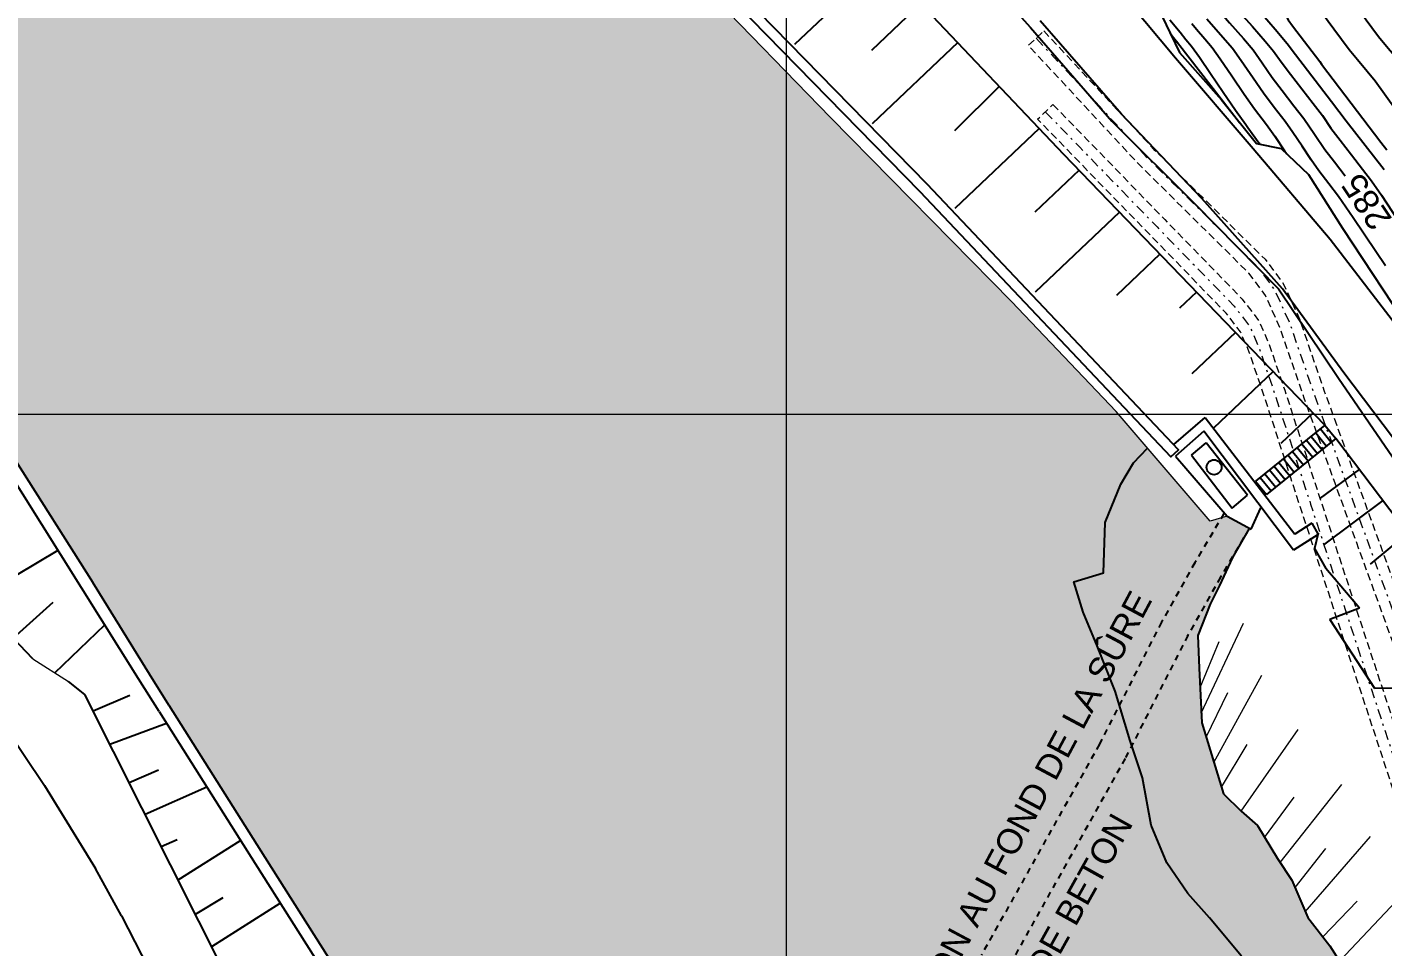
# Model space of a CAD drawing. Extents: x 62300 to 62842, y 108162 to 108784.
# Drawn here: x 62411.9 to 62480, y 108523.2 to 108569.5 of the extents above; entities that cross this region are included whole.
import ezdxf
from ezdxf.enums import TextEntityAlignment as Align

# ---------------------------------------------------------------- set-up
doc = ezdxf.new("R2010")
doc.units = 0
doc.header["$LTSCALE"] = 1.000002
doc.header["$MEASUREMENT"] = 0
for name, pattern in [('DASHED', [2.25, 2, -0.25]), ('DOT', [0.55, 0.3, -0.25]), ('TRATTEGGIATA2', [0.375, 0.25, -0.125]), ('TRATTOPUNTO2', [0.5, 0.25, -0.125, 0, -0.125])]:
    doc.linetypes.add(name, pattern=pattern)
for name, color, linetype in [('-GZ-Bord route', 7, 'Continuous'), ('Bâti', 7, 'Continuous'), ('colore lago', 131, 'Continuous'), ('coordinate', 2, 'Continuous'), ('curve livello 1m', 2, 'Continuous'), ('curve livello 5m', 7, 'Continuous'), ('GéoSEBESélec', 6, 'Continuous'), ('Limite fiume', 6, 'Continuous'), ('LIN025CO', 7, 'Continuous'), ('pendenze', 2, 'Continuous'), ('Per+Mod Surf', 7, 'Continuous'), ('SCALE', 2, 'Continuous'), ('Strade', 7, 'Continuous'), ('TalusHautBas', 7, 'Continuous'), ('TEXT035', 1, 'Continuous')]:
    doc.layers.add(name, color=color, linetype=linetype)
doc.layers.add('0_Col__Black_0.18', color=6, linetype='Continuous', lineweight=18)
doc.layers.add('0_Hatch', color=2, linetype='Continuous', lineweight=9)
doc.layers.add('Colori bordi', color=5, linetype='Continuous', plot=False)
doc.styles.add('ARIAL', font='arial.ttf')

# ---------------------------------------------------------------- blocks, each defined once
blk = doc.blocks.new('CIRCLE')
at = {"color": 0}
blk.add_circle((0, 0), 0.375, dxfattribs=at)
at = {"flags": 1}
for tag, p in [('POINTNUMBER', (0, 0)), ('COMMENT', (0, -1.25))]:
    blk.add_attdef(tag, p, '', height=1, dxfattribs=at)

msp = doc.modelspace()

# ---------------------------------------------------------------- hatches: boundary and pattern name
at = {"layer": '0_Hatch', "true_color": 0xf8991e}
h = msp.add_hatch(dxfattribs=at)
h.set_pattern_fill('ANGLE', color=30)
h.set_pattern_definition([(0, (0, 0), (0, 0.275), [0.2, -0.075]), (90, (0, 0), (-0.275, 2e-17), [0.2, -0.075])])
h.paths.add_polyline_path([(62483.297, 108515.684), (62482.032, 108517.097), (62480.797, 108518.624), (62479.381, 108520.094), (62478.303, 108521.736), (62477.321, 108523.279), (62476.207, 108524.706), (62475.417, 108526.585), (62474.691, 108527.672), (62473.682, 108529.326), (62472.861, 108530.056), (62471.982, 108530.92), (62470.881, 108534.491), (62470.759, 108537.242), (62470.68, 108538.889), (62471.308, 108540.459), (62471.782, 108541.391), (62472.425, 108542.8), (62473.267, 108544.257), (62472.168, 108544.884), (62471.307, 108544.63), (62468.158, 108548.302), (62467.459, 108547.562), (62466.818, 108546.48), (62466.033, 108544.564), (62465.943, 108542.034), (62464.463, 108541.58), (62464.922, 108540.056), (62465.635, 108538.368), (62466.526, 108536.084), (62467.294, 108533.586), (62467.904, 108531.734), (62468.335, 108529.356), (62469.135, 108527.456), (62470.188, 108525.91), (62471.267, 108524.698), (62472.873, 108522.774), (62474.189, 108520.808), (62475.889, 108518.535), (62477.975, 108515.927), (62480.167, 108513.315), (62482.457, 108510.57), (62484.555, 108507.662), (62486.92, 108504.999), (62489.135, 108502.419), (62490.622, 108500.479), (62491.827, 108498.973), (62493.129, 108497.806), (62494.48, 108496.495), (62496.19, 108495.56), (62497.731, 108495.16), (62499.247, 108494.765), (62500.926, 108494.352), (62502.672, 108493.881), (62504.595, 108493.435), (62506.229, 108492.99), (62508.5, 108492.315), (62510.226, 108491.698), (62512.018, 108490.794), (62513.477, 108490.005), (62515.152, 108489.294), (62513.59, 108490.987), (62513.852, 108495.246), (62509.448, 108501.151), (62508.982, 108501.068), (62506.616, 108500.849), (62505.254, 108500.524), (62503.455, 108500.237), (62501.638, 108500.05), (62499.811, 108499.923), (62498.418, 108499.75), (62497.259, 108500.191), (62496.031, 108500.762), (62495.132, 108501.512), (62493.506, 108503.289), (62492.119, 108504.715), (62490.787, 108506.486), (62489.29, 108508.763), (62487.365, 108510.725), (62486.104, 108512.363), (62484.545, 108514.141)])
at = {"layer": 'colore lago', "linetype": 'Continuous', "lineweight": 0}
msp.add_hatch(color=256, dxfattribs=at).paths.add_polyline_path([(62379.582, 108610.581), (62385.62, 108600.92), (62400.115, 108577.726), (62397.691, 108576.2), (62399.555, 108573.013), (62400.542, 108570.997), (62402.182, 108566.645), (62403.779, 108562.376), (62405.518, 108558.228), (62408.196, 108552.888), (62411.192, 108547.807), (62415.156, 108541.54), (62417.677, 108537.481), (62418.985, 108535.375), (62423.804, 108527.74), (62427.401, 108522.066), (62428.917, 108522.33), (62431.999, 108520.483), (62435.209, 108517.103), (62435.248, 108508.375), (62442.532, 108497.745), (62448.327, 108490.271), (62457.902, 108478.106), (62469.007, 108462.331), (62468.89, 108461.981), (62477.152, 108449.843), (62486.864, 108436.011), (62496.889, 108418.536), (62504.8, 108403.974), (62555.468, 108403.974), (62553.625, 108410.285), (62549.503, 108421.578), (62547.915, 108426.777), (62544.897, 108437.007), (62544.493, 108444.651), (62545.356, 108452.699), (62543.608, 108459.606), (62537.06, 108468.431), (62530.397, 108473.862), (62527.61, 108478.063), (62523.513, 108483.362), (62517.305, 108489.509), (62515.162, 108489.283), (62514.102, 108489.72), (62513.477, 108490.005), (62512.018, 108490.794), (62510.226, 108491.698), (62508.5, 108492.315), (62506.229, 108492.99), (62504.595, 108493.435), (62499.247, 108494.765), (62496.19, 108495.56), (62494.48, 108496.495), (62493.23, 108497.707), (62491.827, 108498.973), (62490.622, 108500.479), (62489.135, 108502.419), (62486.92, 108504.999), (62484.555, 108507.662), (62482.457, 108510.57), (62480.167, 108513.315), (62477.975, 108515.927), (62475.889, 108518.535), (62474.189, 108520.808), (62472.873, 108522.774), (62471.267, 108524.698), (62470.188, 108525.91), (62469.135, 108527.456), (62468.335, 108529.356), (62467.904, 108531.734), (62467.294, 108533.586), (62466.526, 108536.084), (62465.635, 108538.368), (62464.922, 108540.056), (62464.463, 108541.58), (62465.943, 108542.034), (62466.033, 108544.564), (62466.818, 108546.48), (62467.459, 108547.562), (62468.158, 108548.302), (62466.582, 108550.14), (62461.323, 108555.669), (62452.234, 108564.908), (62445.975, 108571.355), (62438.597, 108578.993), (62431.968, 108586.051), (62422.759, 108596.383), (62419.614, 108600.43), (62408.579, 108615.912), (62402.883, 108625.049), (62402.43, 108624.768), (62397.589, 108621.762), (62392.271, 108618.46)])

# ---------------------------------------------------------------- linework, layer by layer
at = {"layer": '-GZ-Bord route', "flags": 128}
for points in [[(62410.354, 108628.268), (62413.169, 108626.445), (62418.375, 108622.325), (62423.145, 108619.837), (62428.482, 108614.505), (62432.694, 108609.71), (62437.736, 108604.463), (62441.23, 108600.623), (62444.385, 108597.243), (62447.828, 108593.243), (62449.38, 108591.37), (62451.502, 108589.235), (62454.45, 108585.967), (62455.704, 108584.835), (62458.655, 108580.843), (62462.257, 108576.898), (62465.793, 108572.436), (62469.569, 108567.904), (62473.466, 108563.359), (62477.339, 108558.804), (62480.998, 108554.031)], [(62481.46, 108547.547), (62478.016, 108552.084), (62474.94, 108556.304), (62470.895, 108560.849), (62466.854, 108565.077), (62462.762, 108569.767)]]:
    msp.add_lwpolyline(points, dxfattribs=at)
at = {"layer": '0_Col__Black_0.18', "linetype": 'TRATTEGGIATA2', "ltscale": 1.5, "flags": 128}
for points, elevation in [([(62462.951, 108569.266), (62468.482, 108563.313), (62474.066, 108557.787), (62475.014, 108556.513), (62475.806, 108554.754), (62477.042, 108551.158), (62484.673, 108530.139), (62485.796, 108527.96), (62486.539, 108527.03), (62496.147, 108515.461), (62498.015, 108513.188), (62499.314, 108511.67), (62499.508, 108511.447), (62501.86, 108508.75), (62502.044, 108508.532), (62503.096, 108507.296), (62503.169, 108507.21), (62506.669, 108502.962), (62510.917, 108497.796), (62515.172, 108492.623), (62520.198, 108486.553), (62525.225, 108480.482), (62530.361, 108474.313), (62535.499, 108468.144), (62540.212, 108462.497), (62544.926, 108456.851), (62565.713, 108432.084), (62567.128, 108430.36), (62568.411, 108428.898), (62569.163, 108427.961), (62570.114, 108426.834), (62570.457, 108426.45), (62575.082, 108420.662), (62582.399, 108411.97), (62582.754, 108410.872), (62581.736, 108410.542), (62581.445, 108411.441), (62574.254, 108419.984), (62569.64, 108425.759), (62569.306, 108426.133), (62568.337, 108427.281), (62567.592, 108428.209), (62566.312, 108429.667), (62564.89, 108431.401), (62544.106, 108456.164), (62539.391, 108461.812), (62534.677, 108467.459), (62529.539, 108473.629), (62524.402, 108479.799), (62519.374, 108485.87), (62514.347, 108491.942), (62510.09, 108497.117), (62505.844, 108502.281), (62502.347, 108506.525), (62502.28, 108506.604), (62501.229, 108507.839), (62501.048, 108508.052), (62498.701, 108510.744), (62498.504, 108510.971), (62497.195, 108512.501), (62495.322, 108514.78), (62485.71, 108526.354), (62484.894, 108527.375), (62483.691, 108529.709), (62476.034, 108550.802), (62474.81, 108554.36), (62474.086, 108555.967), (62473.256, 108557.084), (62467.714, 108562.568), (62462.167, 108568.537)], 279.04), ([(62463.405, 108565.574), (62465.133, 108563.791), (62469.02, 108559.793), (62472.915, 108555.789), (62473.768, 108554.683), (62474.27, 108553.501), (62475.053, 108551.212), (62475.959, 108548.424), (62476.864, 108545.64), (62482.403, 108528.776), (62483.598, 108526.257), (62484.158, 108525.609), (62494.437, 108513.44), (62495.976, 108511.575), (62496.99, 108510.456), (62498.469, 108508.942), (62499.969, 108507.403), (62500.142, 108507.214), (62501.341, 108505.952), (62503.051, 108503.871), (62504.767, 108501.782), (62509.889, 108495.622), (62515.014, 108489.461), (62518.195, 108485.622), (62525.264, 108477.098), (62530.391, 108470.978), (62534.032, 108466.633), (62535.529, 108464.845), (62535.642, 108464.708), (62536.737, 108463.404), (62545.242, 108453.253), (62545.418, 108453.044), (62561.204, 108434.247), (62563.166, 108431.887), (62565.561, 108428.98), (62566.396, 108428.011), (62567.418, 108426.731), (62568.805, 108425.067), (62572.623, 108420.422), (62576.608, 108415.646), (62580.658, 108410.792), (62581.152, 108409.337), (62580.139, 108408.993), (62579.709, 108410.26), (62575.787, 108414.96), (62571.799, 108419.739), (62567.981, 108424.384), (62566.589, 108426.054), (62565.572, 108427.328), (62564.743, 108428.291), (62562.342, 108431.205), (62560.383, 108433.561), (62544.599, 108452.356), (62544.422, 108452.566), (62535.917, 108462.716), (62534.82, 108464.023), (62534.706, 108464.161), (62533.211, 108465.946), (62529.571, 108470.291), (62524.442, 108476.413), (62517.372, 108484.939), (62514.19, 108488.777), (62509.066, 108494.938), (62503.943, 108501.1), (62502.224, 108503.191), (62500.538, 108505.243), (62499.359, 108506.485), (62499.192, 108506.668), (62497.703, 108508.194), (62496.211, 108509.723), (62495.167, 108510.875), (62493.616, 108512.754), (62483.344, 108524.914), (62482.694, 108525.668), (62481.407, 108528.378), (62475.846, 108545.308), (62474.941, 108548.093), (62474.037, 108550.874), (62473.27, 108553.119), (62472.836, 108554.139), (62472.105, 108555.087), (62468.252, 108559.048), (62464.365, 108563.045), (62462.637, 108564.829)], 277.833)]:
    msp.add_lwpolyline(points, close=True, dxfattribs=dict(at, elevation=elevation))
at = {"layer": '0_Col__Black_0.18', "linetype": 'TRATTOPUNTO2', "ltscale": 2, "flags": 128}
for points, elevation in [([(62462.559, 108568.901), (62468.098, 108562.94), (62473.661, 108557.435), (62474.55, 108556.24), (62475.308, 108554.557), (62476.538, 108550.98), (62484.182, 108529.924), (62485.345, 108527.667), (62486.124, 108526.692), (62495.734, 108515.121), (62497.605, 108512.844), (62498.909, 108511.32), (62499.105, 108511.096), (62501.454, 108508.401), (62501.636, 108508.186), (62502.688, 108506.95), (62502.758, 108506.868), (62506.256, 108502.622), (62510.504, 108497.456), (62514.759, 108492.282), (62519.786, 108486.211), (62524.813, 108480.14), (62529.95, 108473.971), (62535.088, 108467.802), (62539.801, 108462.154), (62544.516, 108456.507), (62565.301, 108431.742), (62566.72, 108430.013), (62568.001, 108428.553), (62568.75, 108427.621), (62569.71, 108426.484), (62570.049, 108426.105), (62574.668, 108420.323), (62581.922, 108411.705), (62582.245, 108410.707)], 279.04), ([(62463.021, 108565.201), (62464.749, 108563.418), (62468.636, 108559.42), (62472.51, 108555.438), (62473.302, 108554.411), (62473.77, 108553.31), (62474.545, 108551.043), (62475.45, 108548.258), (62476.355, 108545.474), (62481.905, 108528.577), (62483.146, 108525.962), (62483.751, 108525.261), (62494.026, 108513.097), (62495.571, 108511.225), (62496.601, 108510.09), (62498.086, 108508.568), (62499.58, 108507.036), (62499.751, 108506.85), (62500.939, 108505.597), (62502.637, 108503.531), (62504.355, 108501.441), (62509.478, 108495.28), (62514.602, 108489.119), (62517.784, 108485.281), (62524.853, 108476.755), (62529.981, 108470.634), (62533.622, 108466.289), (62535.117, 108464.503), (62535.231, 108464.366), (62536.327, 108463.06), (62544.832, 108452.909), (62545.008, 108452.7), (62560.794, 108433.904), (62562.754, 108431.546), (62565.152, 108428.636), (62565.984, 108427.67), (62567.003, 108426.392), (62568.393, 108424.725), (62572.211, 108420.08), (62576.198, 108415.303), (62580.184, 108410.526), (62580.646, 108409.165)], 277.833)]:
    msp.add_lwpolyline(points, dxfattribs=dict(at, elevation=elevation))
at = {"layer": 'Bâti', "linetype": 'Continuous'}
for p, q in [((62469.472, 108548.481), (62471.052, 108549.835)), ((62471.052, 108549.835), (62475.564, 108543.98)), ((62470.994, 108549.143), (62469.558, 108547.9)), ((62475.5, 108543.172), (62470.994, 108549.143)), ((62477.075, 108549.448), (62473.592, 108546.639)), ((62477.075, 108549.448), (62477.623, 108548.777)), ((62470.366, 108547.939), (62471.098, 108548.562)), ((62473.178, 108545.93), (62471.102, 108548.566)), ((62477.619, 108548.774), (62474.136, 108545.965)), ((62411.192, 108547.807), (62415.156, 108541.54)), ((62469.558, 108547.9), (62472.168, 108544.884)), ((62470.366, 108547.939), (62472.411, 108545.277)), ((62417.463, 108536.711), (62410.691, 108547.511)), ((62472.411, 108545.277), (62473.178, 108545.93)), ((62473.367, 108544.22), (62473.855, 108545.291)), ((62472.168, 108544.884), (62473.367, 108544.22)), ((62476.411, 108544.521), (62475.564, 108543.98)), ((62476.411, 108544.521), (62476.733, 108543.956)), ((62476.733, 108543.956), (62475.5, 108543.172)), ((62418.012, 108536.942), (62415.156, 108541.54)), ((62418.985, 108535.375), (62418.012, 108536.942)), ((62418.495, 108535.065), (62417.463, 108536.711)), ((62418.495, 108535.065), (62423.314, 108527.43)), ((62418.985, 108535.375), (62423.804, 108527.74)), ((62423.314, 108527.429), (62427.19, 108521.315)), ((62423.804, 108527.74), (62427.989, 108521.138))]:
    msp.add_line(p, q, dxfattribs=at)
at = {"layer": 'Bâti', "linetype": 'DOT'}
for p, q in [((62471.995, 108545.009), (62470.535, 108542.537)), ((62473.267, 108544.257), (62471.807, 108541.785)), ((62470.535, 108542.537), (62468.861, 108539.553)), ((62471.824, 108541.814), (62470.15, 108538.83)), ((62468.861, 108539.553), (62465.739, 108533.423)), ((62470.179, 108538.882), (62467.057, 108532.752)), ((62465.739, 108533.423), (62459.812, 108522.821)), ((62467.031, 108532.701), (62461.104, 108522.099))]:
    msp.add_line(p, q, dxfattribs=at)
at = {"layer": 'Bâti', "linetype": 'Continuous', "flags": 128}
msp.add_lwpolyline([(62408.53, 108616.227), (62417.105, 108604.218), (62426.043, 108593.379), (62435.934, 108582.453), (62456.713, 108561.2), (62469.331, 108547.867), (62469.718, 108548.22), (62457.091, 108561.564), (62436.315, 108582.812), (62426.44, 108593.721), (62417.52, 108604.538), (62408.949, 108616.484), (62413.759, 108619.441)], dxfattribs=at)
at = {"layer": 'Colori bordi', "linetype": 'Continuous', "lineweight": 0, "flags": 128}
for points in [[(62494.043, 108521.362), (62486.495, 108527.481), (62482.972, 108532.63), (62482.017, 108536.249), (62479.567, 108536.234), (62477.321, 108539.69), (62478.815, 108540.254), (62477.114, 108542.25), (62476.542, 108543.256), (62476.712, 108543.943), (62475.5, 108543.172), (62473.872, 108545.329), (62473.367, 108544.22), (62472.168, 108544.884), (62471.307, 108544.63), (62466.582, 108550.14), (62461.323, 108555.669), (62452.234, 108564.908), (62445.975, 108571.355), (62438.597, 108578.993), (62431.968, 108586.051), (62422.759, 108596.383), (62419.614, 108600.43), (62408.579, 108615.912)], [(62411.192, 108547.807), (62415.156, 108541.54), (62417.677, 108537.481), (62418.985, 108535.375), (62423.804, 108527.74), (62427.401, 108522.066)]]:
    msp.add_lwpolyline(points, dxfattribs=at)
at = {"layer": 'coordinate', "linetype": 'Continuous', "lineweight": 0}
for p, q in [((62450, 108735.452), (62450, 108403.974)), ((62300, 108550), (62587, 108550))]:
    msp.add_line(p, q, dxfattribs=at)
at = {"layer": 'curve livello 1m'}
for p, q in [((62469.284, 108569.177), (62469.779, 108568.539)), ((62469.779, 108568.539), (62472.778, 108564.667))]:
    msp.add_line(p, q, dxfattribs=at)
at = {"layer": 'curve livello 1m', "flags": 128}
for points in [[(62469.492, 108579.366), (62469.801, 108578.99), (62470.489, 108578.144), (62471.106, 108577.397), (62471.557, 108576.878), (62471.982, 108576.474), (62472.451, 108575.921), (62472.982, 108575.261), (62473.406, 108574.768), (62473.97, 108574.282), (62474.647, 108573.741), (62475.089, 108573.341), (62475.39, 108572.79), (62475.786, 108571.952), (62476.151, 108571.245), (62477.518, 108569.366), (62478.284, 108568.327), (62478.701, 108567.822), (62479.198, 108567.235), (62479.597, 108566.75), (62481.732, 108563.792)], [(62469.492, 108576.999), (62470.29, 108576.032), (62470.316, 108576.002), (62470.339, 108575.976), (62471.063, 108575.092), (62471.982, 108573.992), (62472.647, 108573.417), (62473.448, 108572.777), (62473.971, 108572.305), (62474.326, 108571.654), (62474.794, 108570.663), (62475.225, 108569.827), (62475.448, 108569.521), (62476.811, 108567.723), (62476.907, 108567.6), (62479.884, 108563.678), (62480.178, 108563.297)], [(62469.492, 108575.253), (62470.173, 108574.442), (62470.519, 108574.041), (62470.549, 108574.004), (62471.284, 108573.148), (62472.136, 108572.165), (62472.579, 108571.641), (62472.707, 108571.361), (62472.968, 108571.143), (62473.371, 108570.719), (62473.94, 108570.083), (62474.574, 108569.35), (62475.168, 108568.639), (62475.591, 108568.082), (62477.411, 108565.72), (62478.145, 108564.753), (62480.043, 108562.293)], [(62469.492, 108574.107), (62469.824, 108573.712), (62471.314, 108571.937), (62472.154, 108570.944), (62472.206, 108570.878), (62472.749, 108570.247), (62473.428, 108569.479), (62474.068, 108568.754), (62474.492, 108568.251), (62474.867, 108567.708), (62475.335, 108567.089), (62475.912, 108566.35), (62476.486, 108565.614), (62476.946, 108565.006), (62477.374, 108564.381), (62477.834, 108563.773), (62478.401, 108563.046), (62478.965, 108562.323), (62479.416, 108561.725), (62479.907, 108561.004), (62481.021, 108559.311)], [(62469.276, 108569.818), (62469.795, 108569.205), (62470.084, 108568.833), (62470.372, 108568.503), (62470.767, 108567.954), (62471.329, 108567.132), (62471.965, 108566.19), (62472.584, 108565.281), (62473.093, 108564.556), (62473.2, 108564.417), (62473.76, 108563.625), (62473.792, 108563.578)], [(62470.385, 108569.64), (62470.615, 108569.345), (62471.036, 108568.863), (62471.402, 108568.44), (62471.812, 108567.864), (62472.399, 108567), (62473.021, 108566.082), (62473.536, 108565.344), (62474.136, 108564.564), (62474.553, 108563.97), (62475.045, 108563.245), (62475.151, 108563.087)], [(62480.113, 108557.463), (62479.636, 108558.188), (62479.636, 108558.188), (62478.496, 108559.876), (62477.756, 108560.951), (62477.756, 108560.951), (62477.267, 108561.587), (62476.773, 108562.23), (62476.773, 108562.23), (62476.383, 108562.789), (62475.922, 108563.472), (62475.462, 108564.154), (62475.073, 108564.712), (62475.073, 108564.712), (62474.529, 108565.418), (62473.98, 108566.132), (62473.98, 108566.132), (62473.459, 108566.883), (62472.862, 108567.765), (62472.432, 108568.377), (62472.432, 108568.377), (62471.833, 108569.068), (62471.145, 108569.856)]]:
    msp.add_lwpolyline(points, dxfattribs=at)
at = {"layer": 'curve livello 1m', "linetype": 'Continuous', "lineweight": 0, "flags": 128}
for points in [[(62470.859, 108534.975), (62472.978, 108539.504)], [(62470.802, 108536.276), (62471.759, 108538.586)], [(62471.495, 108532.501), (62473.901, 108536.884)], [(62471.104, 108533.766), (62472.196, 108536.015)], [(62472.861, 108530.056), (62475.729, 108534.152)], [(62471.877, 108531.261), (62473.171, 108533.399)], [(62474.825, 108527.473), (62477.93, 108531.391)], [(62474.042, 108528.737), (62475.519, 108530.753)], [(62476.087, 108524.991), (62479.356, 108528.774)], [(62475.569, 108526.224), (62477.118, 108528.186)], [(62477.812, 108522.508), (62481.234, 108526.153)], [(62476.968, 108523.731), (62478.695, 108525.539)]]:
    msp.add_lwpolyline(points, dxfattribs=at)
at = {"layer": 'curve livello 5m', "flags": 128}
for points in [[(62456.149, 108586.645), (62456.102, 108585.325), (62459.392, 108581.423), (62461.169, 108578.813), (62462.578, 108577.175), (62466.283, 108572.778), (62468.636, 108570.512), (62469.768, 108568.178), (62471.868, 108565.796), (62473.629, 108563.613), (62474.872, 108563.349), (62476.254, 108562.054), (62477.96, 108559.359), (62481.492, 108553.994), (62484.117, 108550.238), (62487.857, 108545.722), (62491.463, 108541.041), (62493.955, 108536.693), (62497.797, 108531.754), (62500.973, 108527.8), (62504.654, 108524.161), (62507.755, 108519.697)], [(62469.492, 108581.629), (62470.241, 108580.837), (62470.717, 108580.279), (62471.292, 108579.578), (62471.886, 108578.849), (62472.418, 108578.204), (62472.807, 108577.757), (62472.807, 108577.757), (62473.236, 108577.349), (62473.666, 108576.94), (62473.666, 108576.94), (62474.269, 108576.215), (62474.831, 108575.545), (62474.831, 108575.545), (62475.575, 108574.921), (62476.208, 108574.377), (62476.208, 108574.377), (62476.613, 108573.592), (62477.076, 108572.662), (62477.076, 108572.662), (62478.195, 108571.125), (62479.771, 108568.987), (62480.245, 108568.404), (62480.463, 108568.145)], [(62469.492, 108572.96), (62469.754, 108572.648), (62471.565, 108570.509), (62471.676, 108570.367), (62472.271, 108569.678), (62472.976, 108568.884), (62473.462, 108568.314), (62473.462, 108568.314), (62473.911, 108567.665), (62474.423, 108566.92), (62474.423, 108566.92), (62474.922, 108566.265), (62475.518, 108565.504), (62476.01, 108564.859), (62476.01, 108564.859), (62476.541, 108564.083), (62477.074, 108563.305), (62477.074, 108563.305), (62477.549, 108562.681), (62478.097, 108561.98)]]:
    msp.add_lwpolyline(points, dxfattribs=at)
at = {"layer": 'Limite fiume', "linetype": 'Continuous'}
for p, q in [((62476.731, 108544.02), (62476.542, 108543.256)), ((62476.542, 108543.256), (62477.114, 108542.25)), ((62478.815, 108540.254), (62477.114, 108542.25)), ((62478.815, 108540.254), (62477.321, 108539.69)), ((62477.321, 108539.69), (62479.567, 108536.234)), ((62479.567, 108536.234), (62482.017, 108536.249))]:
    msp.add_line(p, q, dxfattribs=at)
at = {"layer": 'LIN025CO', "linetype": 'Continuous', "lineweight": 0}
msp.add_line((62412.147, 108537.715), (62413.944, 108536.564), dxfattribs=at)
at = {"layer": 'pendenze', "linetype": 'Continuous'}
for p, q in [((62454.789, 108572.716), (62450.425, 108568.575)), ((62456.761, 108570.638), (62454.284, 108568.288)), ((62458.621, 108568.677), (62454.32, 108564.596)), ((62460.706, 108566.479), (62458.465, 108564.239)), ((62462.711, 108564.366), (62458.477, 108560.348)), ((62464.718, 108562.264), (62462.501, 108560.161)), ((62466.744, 108560.162), (62462.506, 108556.141)), ((62468.784, 108558.047), (62466.598, 108555.974)), ((62470.62, 108556.142), (62469.768, 108555.333)), ((62472.578, 108554.112), (62470.392, 108552.039)), ((62474.471, 108552.149), (62471.466, 108549.298)), ((62476.48, 108550.065), (62474.865, 108548.534)), ((62478.795, 108547.224), (62476.837, 108545.788)), ((62479.974, 108545.669), (62476.994, 108543.44)), ((62481.221, 108544.026), (62479.347, 108542.471)), ((62409.471, 108540.828), (62413.414, 108543.168)), ((62411.162, 108538.749), (62413.16, 108540.563)), ((62413.258, 108537.004), (62415.762, 108539.423)), ((62415.18, 108535.095), (62417.015, 108535.889)), ((62416.018, 108533.427), (62418.869, 108534.472)), ((62416.987, 108531.498), (62418.464, 108532.137)), ((62417.785, 108529.909), (62420.885, 108531.279)), ((62418.602, 108528.284), (62419.398, 108528.628)), ((62419.444, 108526.607), (62422.583, 108528.588)), ((62420.315, 108524.875), (62421.706, 108525.724)), ((62421.133, 108523.247), (62424.58, 108525.432))]:
    msp.add_line(p, q, dxfattribs=at)
at = {"layer": 'Per+Mod Surf', "linetype": 'Continuous'}
for p, q in [((62469.284, 108569.177), (62469.779, 108568.539)), ((62469.779, 108568.539), (62472.778, 108564.667))]:
    msp.add_line(p, q, dxfattribs=at)
at = {"layer": 'SCALE', "linetype": 'Continuous'}
for p, q in [((62476.843, 108549.261), (62477.391, 108548.59)), ((62475.914, 108548.512), (62476.462, 108547.841)), ((62476.146, 108548.699), (62476.694, 108548.028)), ((62476.378, 108548.886), (62476.926, 108548.215)), ((62476.611, 108549.073), (62477.159, 108548.402)), ((62474.985, 108547.763), (62475.533, 108547.092)), ((62475.217, 108547.95), (62475.765, 108547.279)), ((62475.45, 108548.137), (62475.998, 108547.466)), ((62475.682, 108548.324), (62476.23, 108547.653)), ((62474.289, 108547.201), (62474.837, 108546.53)), ((62474.521, 108547.388), (62475.069, 108546.717)), ((62474.753, 108547.575), (62475.301, 108546.904)), ((62473.592, 108546.639), (62474.14, 108545.968)), ((62473.824, 108546.826), (62474.372, 108546.155)), ((62474.056, 108547.014), (62474.604, 108546.343))]:
    msp.add_line(p, q, dxfattribs=at)
at = {"layer": 'Strade', "linetype": 'Continuous'}
msp.add_line((62416.596, 108524.802), (62415.287, 108527.177), dxfattribs=at)
at = {"layer": 'Strade', "linetype": 'Continuous', "flags": 128}
for points in [[(62406.615, 108540.437), (62412.728, 108531.351), (62415.287, 108527.177)], [(62416.596, 108524.802), (62418.95, 108520.213), (62421.986, 108513.53), (62422.175, 108513.052), (62425.713, 108502.868), (62426.202, 108501.403), (62428.128, 108494.198), (62430.896, 108485.52), (62433.855, 108478.462), (62436.825, 108472.415), (62448.507, 108449.841), (62461.388, 108424.865), (62464.891, 108417.593), (62468.406, 108409.468), (62470.478, 108403.974)]]:
    msp.add_lwpolyline(points, dxfattribs=at)
at = {"layer": 'TalusHautBas', "linetype": 'Continuous'}
for p, q in [((62453.569, 108574.001), (62463.936, 108563.075)), ((62477.075, 108549.448), (62463.936, 108563.075)), ((62481.221, 108544.026), (62477.619, 108548.774)), ((62412.147, 108537.715), (62410.544, 108539.399)), ((62414.765, 108535.92), (62413.944, 108536.564)), ((62422.684, 108520.16), (62414.765, 108535.92))]:
    msp.add_line(p, q, dxfattribs=at)
at = {"layer": 'TalusHautBas', "linetype": 'DOT'}
msp.add_line((62469.284, 108569.177), (62469.779, 108568.539), dxfattribs=at)
at = {"layer": 'TalusHautBas', "linetype": 'Continuous', "flags": 128}
for points in [[(62450.656, 108584.132), (62452.178, 108581.928), (62455.073, 108577.826), (62459.322, 108572.722), (62462.274, 108569.435), (62466.36, 108564.727), (62470.558, 108560.565), (62474.735, 108556.296), (62477.752, 108551.813), (62481.426, 108546.477), (62481.384, 108546.29), (62480.889, 108545.876), (62482.08, 108544.27), (62483.726, 108542.463), (62487.903, 108537.238), (62490.16, 108534.266), (62494.557, 108528.484), (62497.51, 108524.866), (62501.265, 108520.657)], [(62472.873, 108522.774), (62471.267, 108524.698), (62470.188, 108525.91), (62469.135, 108527.456), (62468.335, 108529.356), (62467.904, 108531.734), (62467.294, 108533.586), (62466.526, 108536.084), (62465.635, 108538.368), (62464.922, 108540.056), (62464.463, 108541.58), (62465.943, 108542.034), (62466.033, 108544.564), (62466.818, 108546.48), (62467.459, 108547.562), (62468.158, 108548.302)], [(62473.267, 108544.257), (62472.425, 108542.8), (62471.782, 108541.391), (62471.308, 108540.459), (62470.68, 108538.889), (62470.759, 108537.242), (62470.881, 108534.491), (62471.982, 108530.92)], [(62471.982, 108530.92), (62472.861, 108530.056), (62473.682, 108529.326), (62474.691, 108527.672), (62475.417, 108526.585), (62476.207, 108524.706), (62477.321, 108523.279), (62478.303, 108521.736)]]:
    msp.add_lwpolyline(points, dxfattribs=at)

# ---------------------------------------------------------------- block references
at = {"layer": 'GéoSEBESélec', "linetype": 'DASHED'}
msp.add_blockref('CIRCLE', (62471.5, 108547.339), dxfattribs=at)

# ---------------------------------------------------------------- texts
at = {"layer": 'coordinate', "color": 1, "style": 'ARIAL'}
msp.add_text('285', height=1.25, rotation=123.9617, dxfattribs=at).set_placement((62478.861, 108562.232), align=Align.RIGHT)
at = {"layer": 'TEXT035', "linetype": 'Continuous', "lineweight": 0, "style": 'ARIAL'}
for s, rotation, p in [('CANALISATION AU FOND DE LA SÛRE', 61.88492, (62453.334, 108512.421)), ('RECOUVERTE DE BETON', 60.84015, (62456.974, 108510.644))]:
    msp.add_text(s, height=1.25, rotation=rotation, dxfattribs=at).set_placement(p)

doc.saveas('drawing.dxf')
